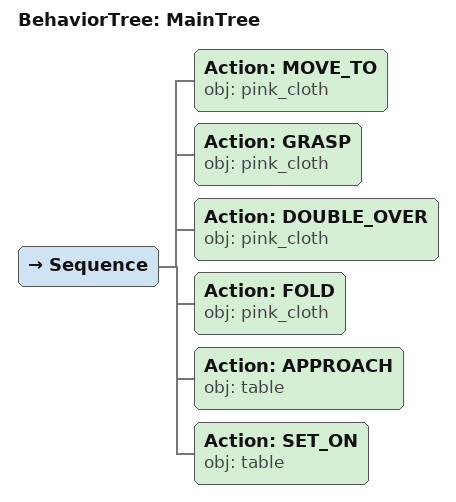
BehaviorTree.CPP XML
<root main_tree_to_execute="MainTree">
  <BehaviorTree ID="MainTree">
    <Sequence>
      <!-- Move to pink_cloth -->
      <Action ID="MOVE_TO" obj="pink_cloth" />
      <!-- Grasp pink_cloth -->
      <Action ID="GRASP" obj="pink_cloth" />
      <!-- Double over pink_cloth -->
      <Action ID="DOUBLE_OVER" obj="pink_cloth" />
      <!-- Fold pink_cloth (second edge-to-edge fold to form smaller square) -->
      <Action ID="FOLD" obj="pink_cloth" />
      <!-- Approach table -->
      <Action ID="APPROACH" obj="table" />
      <!-- Set on table -->
      <Action ID="SET_ON" obj="table" />
    </Sequence>
  </BehaviorTree>
</root>
